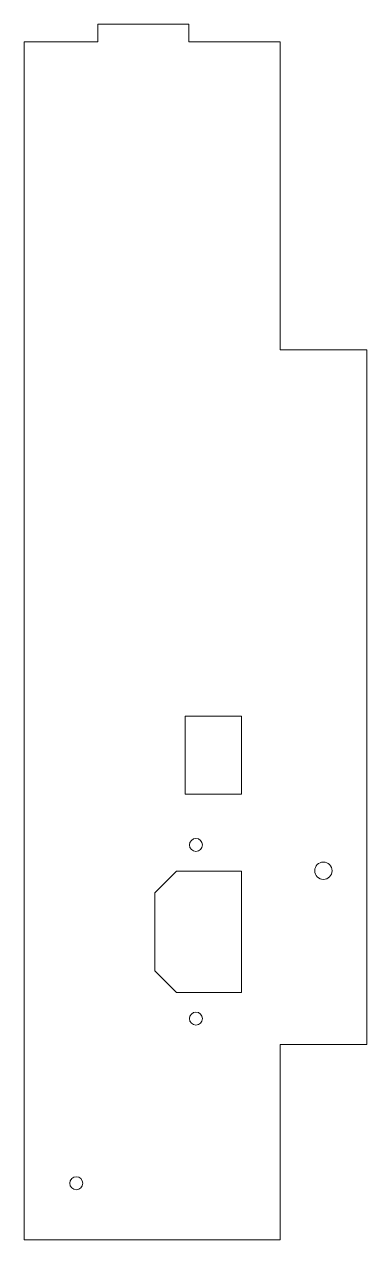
# Model space of a CAD drawing. Header units: millimetres. Extents: x -40 to 39, y -140 to 140.
import ezdxf

# ---------------------------------------------------------------- set-up
doc = ezdxf.new("R2010")
doc.units = ezdxf.units.MM

msp = doc.modelspace()

# ---------------------------------------------------------------- linework, layer by layer
at = {"color": 7, "linetype": 'Continuous', "lineweight": 15}
for p, q in [((-2, 140), (-23, 140)), ((-23, 140), (-23, 136)), ((-2, 140), (-2, 136)), ((-40, 136), (-23, 136)), ((-40, 136), (-40, -140)), ((-2, 136), (19, 136)), ((19, 136), (19, 65)), ((19, 65), (39, 65)), ((39, -95), (39, 65)), ((-2.89, -19.37), (10.11, -19.37)), ((-2.89, -19.37), (-2.89, -37.37)), ((10.11, -19.37), (10.11, -37.37)), ((-2.89, -37.37), (10.11, -37.37)), ((-9.89, -60.07), (-4.89, -55.07)), ((-4.89, -55.07), (10.11, -55.07)), ((10.11, -83.07), (10.11, -55.07)), ((-9.89, -78.07), (-9.89, -60.07)), ((-4.89, -83.07), (-9.89, -78.07)), ((-4.89, -83.07), (10.11, -83.07)), ((19, -95), (19, -140)), ((19, -95), (39, -95)), ((19, -140), (-40, -140))]:
    msp.add_line(p, q, dxfattribs=at)
for centre, radius in [((-0.39, -49.07), 1.5), ((29, -55), 2), ((-0.39, -89.07), 1.5), ((-28, -127), 1.5)]:
    msp.add_circle(centre, radius, dxfattribs=at)

doc.saveas('drawing.dxf')
